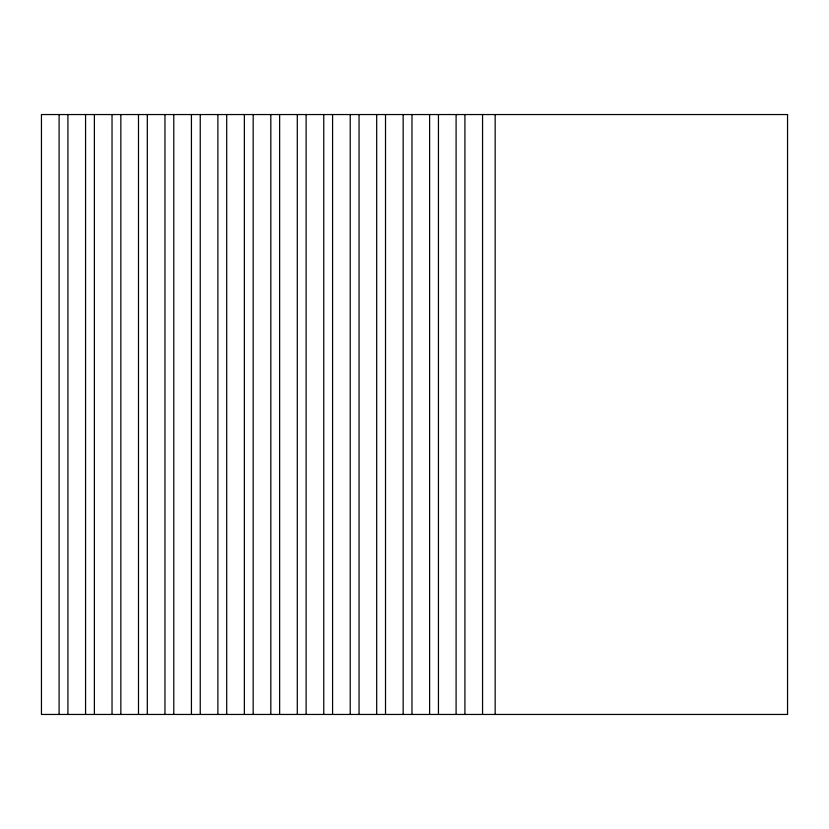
<?xml version="1.0" encoding="UTF-8"?>
<svg xmlns="http://www.w3.org/2000/svg" width="829" height="829" viewBox="0 0 829 829"><rect width="100%" height="100%" fill="white"/><g stroke="black" fill="none" stroke-linecap="round" stroke-linejoin="round"><path stroke-width="1.24" d="M495.162 114.547L495.162 714.453M482.561 114.547L482.561 714.453M464.914 114.547L464.914 714.453M456.095 114.547L456.095 714.453M438.448 114.547L438.448 714.453M429.619 114.547L429.619 714.453M411.982 114.547L411.982 714.453M403.153 114.547L403.153 714.453M385.516 114.547L385.516 714.453M376.687 114.547L376.687 714.453M359.05 114.547L359.05 714.453M350.221 114.547L350.221 714.453M332.584 114.547L332.584 714.453M323.756 114.547L323.756 714.453M306.119 114.547L306.119 714.453M297.29 114.547L297.29 714.453M279.642 114.547L279.642 714.453M270.824 114.547L270.824 714.453M253.177 114.547L253.177 714.453M244.358 114.547L244.358 714.453M226.711 114.547L226.711 714.453M217.892 114.547L217.892 714.453M200.245 114.547L200.245 714.453M191.426 114.547L191.426 714.453M173.779 114.547L173.779 714.453M164.961 114.547L164.961 714.453M147.313 114.547L147.313 714.453M138.495 114.547L138.495 714.453M120.847 114.547L120.847 714.453M112.029 114.547L112.029 714.453M94.382 114.547L94.382 714.453M85.563 114.547L85.563 714.453M67.916 114.547L67.916 714.453M59.097 114.547L59.097 714.453M787.55 114.547L41.45 114.547L41.45 714.453L787.55 714.453L787.55 114.547"/></g></svg>
